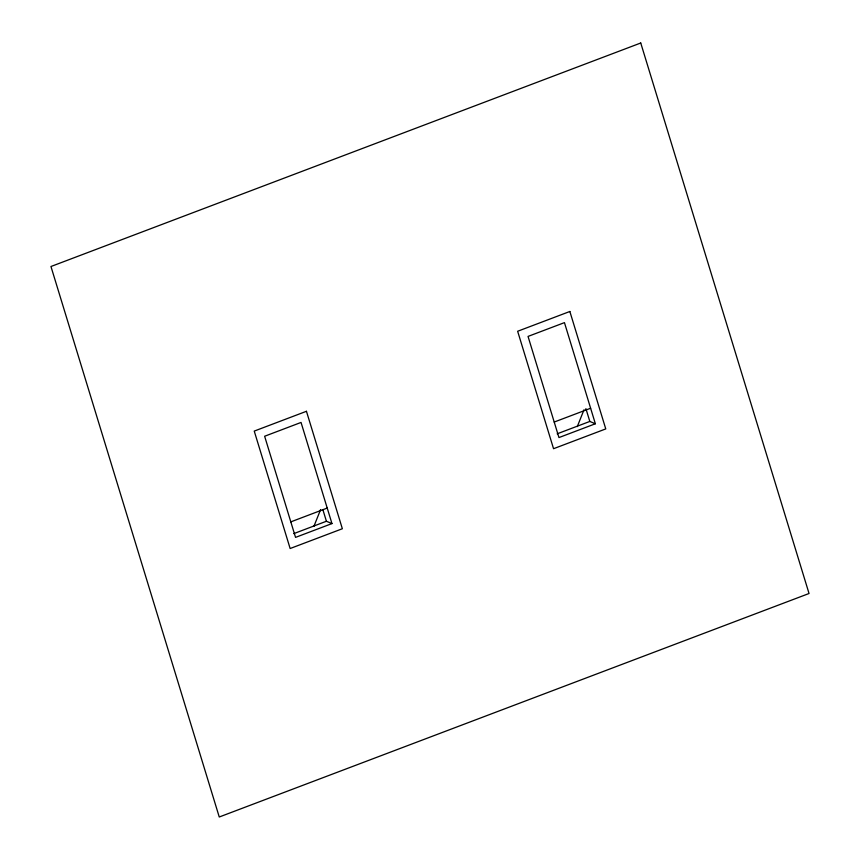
<?xml version="1.0" encoding="UTF-8"?>
<svg xmlns="http://www.w3.org/2000/svg" width="860" height="860" viewBox="0 0 860 860"><rect width="100%" height="100%" fill="white"/><g stroke="black" fill="none" stroke-linecap="round" stroke-linejoin="round"><path stroke-width="1.29" d="M313.879 526.417L320.608 509.582M577.286 426.592L584.015 409.758M290.809 521.869L327.219 508.066M554.216 422.045L590.626 408.253M293.765 533.63L326.413 521.257L331.96 523.579L301.043 422.443L264.633 436.246L295.55 537.382L331.96 523.579M557.172 433.816L589.82 421.443L595.367 423.765L564.45 322.629L528.04 336.421L558.957 437.568L595.367 423.765M585.907 408.64L589.82 421.443M322.898 509.733L326.413 521.257M640.743 43L50.955 266.503L219.257 817L809.045 593.497L640.743 43M306.45 411.295L254.237 431.086L290.142 548.519L342.355 528.739L306.45 411.295M569.857 311.481L517.645 331.261L553.55 448.705L605.762 428.914L569.857 311.481"/></g></svg>
